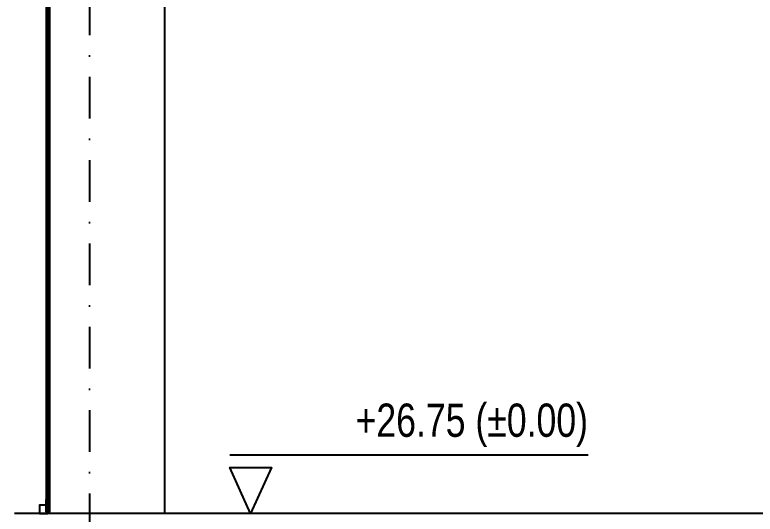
# Model space of a CAD drawing. Header units: centimetres. Extents: x 77182 to 116086, y 20619 to 33555.
# Drawn here: x 81714.2 to 82158.9, y 21934.9 to 22235.2 of the extents above; entities that cross this region are included whole.
import ezdxf

# ---------------------------------------------------------------- set-up
doc = ezdxf.new("R2010")
doc.units = ezdxf.units.CM
doc.header["$LTSCALE"] = 100
doc.linetypes.add('DASHDOT2', pattern=[0.5, 0.25, -0.125, 0, -0.125])
for name, color, linetype in [('A-ANNO-DIMS', 187, 'Continuous'), ('A-ANNO-GRID', 155, 'DASHDOT2'), ('A-ELEV-01', 255, 'Continuous'), ('A-FNSH-TILE', 63, 'Continuous'), ('A-GLAZ-FRME', 12, 'Continuous'), ('A-GLAZ-FRME-MBND', 9, 'Continuous'), ('A-GLAZ-FULL', 130, 'Continuous')]:
    doc.layers.add(name, color=color, linetype=linetype)
doc.styles.add('Fields_100', font='act_simplex.shx', dxfattribs={"width": 0.8, "height": 20})
doc.dimstyles.new('FIELDS_100', dxfattribs={"dimscale": 0, "dimtxt": 20, "dimasz": 5, "dimexe": 5, "dimexo": 5, "dimgap": 5, "dimtad": 0, "dimdec": 0, "dimzin": 0, "dimdsep": 46, "dimtxsty": 'Fields_100', "dimblk": 'DOT', "dimcen": 0.09, "dimclrt": 50, "dimadec": 0, "dimazin": 0, "dimtfac": 1, "dimtdec": 0, "dimtix": 1, "dimtofl": 0, "dimtmove": 1, "dimatfit": 3, "dimfxl": 5, "dimfxlon": 1, "dimtolj": 1, "dimtzin": 0, "dimarcsym": 0})

# ---------------------------------------------------------------- blocks, each defined once
blk = doc.blocks.new('_Dot')
at = {"color": 0, "linetype": 'ByBlock', "lineweight": -2}
blk.add_line((-0.5, 0), (-1, 0), dxfattribs=at)
at = {"color": 0, "linetype": 'ByBlock', "const_width": 0.5}
blk.add_lwpolyline([(-0.25, 0, 1), (0.25, 0, 1)], format="xyb", close=True, dxfattribs=at)
blk = doc.blocks.new('*D87')
at = {"layer": 'A-ANNO-DIMS', "color": 0, "lineweight": -2, "transparency": 16777216}
for p, q in [((81690.96, 22763.33), (81680.96, 22763.33)), ((81685.96, 22758.33), (81685.96, 22338.7)), ((81685.96, 21867.92), (81685.96, 22287.56)), ((81690.96, 21862.92), (81680.96, 21862.92))]:
    blk.add_line(p, q, dxfattribs=at)
at = {"layer": 'DEFPOINTS', "color": 0, "transparency": 16777216}
for p in [(81829.95, 22763.33), (81685.96, 21862.92), (81829.95, 21862.92)]:
    blk.add_point(p, dxfattribs=at)
at = {"layer": 'A-ANNO-DIMS', "color": 0, "lineweight": -2, "transparency": 16777216, "xscale": 5, "yscale": 5, "zscale": 5}
for p, rotation in [((81685.96, 22763.33), 90), ((81685.96, 21862.92), 270)]:
    blk.add_blockref('_Dot', p, dxfattribs=dict(at, rotation=rotation))
at = {"layer": 'A-ANNO-DIMS', "color": 50, "transparency": 16777216, "insert": (81685.96, 22313.13), "char_height": 20, "attachment_point": 5, "rotation": 90, "style": 'Fields_100'}
blk.add_mtext('\\A1;900', dxfattribs=at)

msp = doc.modelspace()

# ---------------------------------------------------------------- linework, layer by layer
at = {"layer": 'A-ANNO-DIMS', "elevation": 0}
msp.add_lwpolyline([(82058.47, 21970.41), (81843.33, 21970.41)], dxfattribs=at)
msp.add_lwpolyline([(81855.83, 21935.41), (81843.33, 21962.91), (81868.33, 21962.91)], close=True, dxfattribs=at)
at = {"layer": 'A-ANNO-GRID'}
msp.add_line((81759.07, 23450.33), (81759.07, 21881.86), dxfattribs=at)
at = {"layer": 'A-ELEV-01'}
msp.add_lwpolyline([(81804.04, 22535.41), (81804.04, 21935.41)], dxfattribs=at)
at = {"layer": 'A-FNSH-TILE', "elevation": 0}
msp.add_lwpolyline([(83614.04, 21935.41), (81714.04, 21935.41)], dxfattribs=at)
at = {"layer": 'A-GLAZ-FRME'}
msp.add_line((81733.29, 21936.87), (81733.54, 21936.87), dxfattribs=at)
for points in [[(81733.74, 21936.92, -0.414214), (81733.69, 21936.87), (81733.54, 21936.87), (81733.59, 21937.22), (81733.24, 21937.22), (81733.29, 21936.87), (81733.22, 21936.87), (81733.22, 21936.42, -0.414214), (81733.17, 21936.37), (81733.07, 21936.37), (81733.07, 21943.67), (81733.32, 21943.67), (81733.32, 21941.79), (81734.82, 21941.79), (81734.82, 21943.67), (81735.07, 21943.67), (81735.07, 21936.37), (81734.97, 21936.37, -0.414214), (81734.92, 21936.42), (81734.92, 21936.87), (81734.84, 21936.87), (81734.89, 21937.22), (81734.54, 21937.22), (81734.59, 21936.87), (81734.44, 21936.87, -0.414214), (81734.39, 21936.92), (81734.39, 21937.37, -0.414214), (81734.44, 21937.42), (81734.83, 21937.42), (81734.83, 21938.44), (81733.31, 21938.44), (81733.31, 21937.42), (81733.69, 21937.42, -0.414214), (81733.74, 21937.37)], [(81733.66, 21941.54, -0.504614), (81733.71, 21941.47, 0.37398), (81733.91, 21941.02), (81733.98, 21941.21, -3.612037), (81734.16, 21941.21), (81734.23, 21941.02, 0.37398), (81734.43, 21941.47, -0.504614), (81734.47, 21941.54), (81734.82, 21941.54), (81734.82, 21938.69), (81734.47, 21938.69, -0.504614), (81734.43, 21938.75, 0.37398), (81734.23, 21939.2), (81734.16, 21939.01, -3.612037), (81733.98, 21939.01), (81733.91, 21939.2, 0.37398), (81733.71, 21938.75, -0.504614), (81733.66, 21938.69), (81733.32, 21938.69), (81733.32, 21941.54)]]:
    msp.add_lwpolyline(points, format="xyb", close=True, dxfattribs=at)
msp.add_lwpolyline([(81734.07, 21935.41), (81734.07, 21940.41), (81729.07, 21940.41), (81729.07, 21935.41)], close=True, dxfattribs=at)
msp.add_lwpolyline([(81734.2, 21936.36), (81734.37, 21936.36), (81734.37, 21937.52, 0.387569), (81734.2, 21937.67), (81733.94, 21937.67, 0.387569), (81733.77, 21937.52), (81733.77, 21936.36), (81733.94, 21936.36)], format="xyb", dxfattribs=at)
for centre in [(81727.48, 21936.87), (81727.55, 21936.87), (81727.61, 21936.87), (81727.67, 21936.87), (81727.73, 21936.87)]:
    msp.add_arc(centre, 5.81, 345.4467, 0.0003, dxfattribs=at)
at = {"layer": 'A-GLAZ-FRME-MBND'}
for p, q in [((81733.07, 22330.41), (81733.07, 21943.67)), ((81735.07, 22330.41), (81735.07, 21943.67)), ((81733.32, 21943.67), (81733.55, 21943.9)), ((81733.32, 21943.07), (81733.55, 21943.07)), ((81734.82, 21943.67), (81734.59, 21943.9)), ((81734.82, 21943.07), (81734.59, 21943.07))]:
    msp.add_line(p, q, dxfattribs=at)
at = {"layer": 'A-GLAZ-FULL'}
for points in [[(81734.05, 22331.66), (81734.05, 21942.39), (81733.55, 21942.39), (81733.55, 22331.66)], [(81734.59, 22331.66), (81734.59, 21942.39), (81734.09, 21942.39), (81734.09, 22331.66)]]:
    msp.add_lwpolyline(points, dxfattribs=at)

# ---------------------------------------------------------------- texts
at = {"layer": 'A-ANNO-DIMS', "color": 50, "insert": (82058.47, 21975.41), "char_height": 20, "attachment_point": 9, "style": 'Fields_100'}
msp.add_mtext_dynamic_manual_height_columns('+26.75 (%%P0.00)', width=226.336, gutter_width=100, heights=[0], dxfattribs=at)

# ---------------------------------------------------------------- dimensions: what is measured, and where the dimension line sits
at = {"layer": 'A-ANNO-DIMS'}
dim = msp.add_linear_dim(base=(81685.96, 21862.92), p1=(81829.95, 22763.33), p2=(81829.95, 21862.92), angle=90, dimstyle='FIELDS_100', override={"dimscale": 1}, dxfattribs=at)
dim.commit()
dim.dimension.update_dxf_attribs({"geometry": '*D87', "text_midpoint": (81685.96, 22313.13)})

doc.saveas('drawing.dxf')
